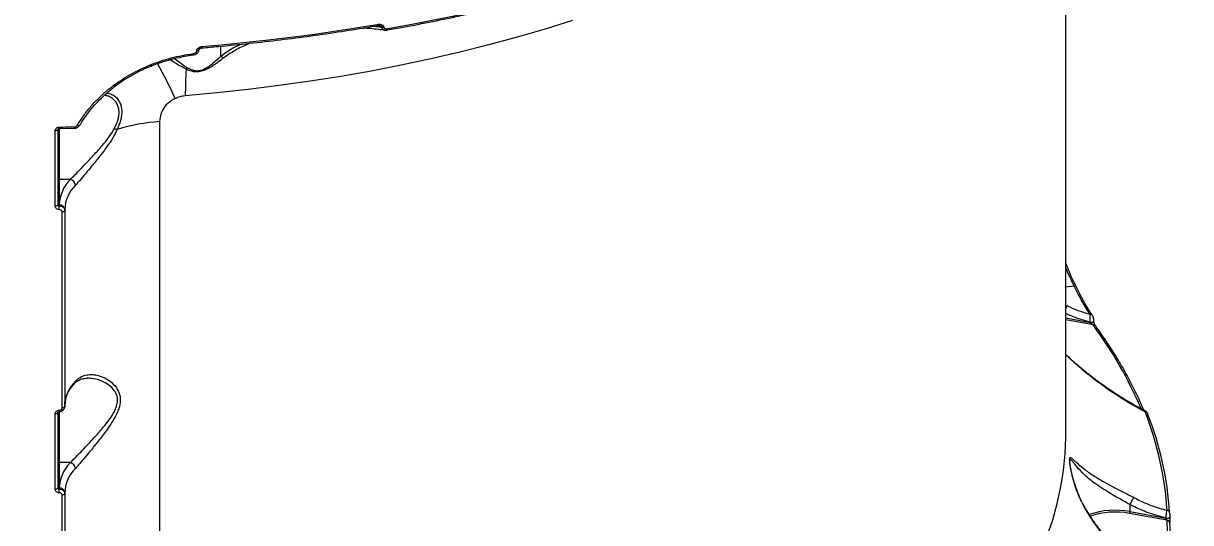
# Model space of a CAD drawing. Header units: millimetres. Extents: x -8092 to 6423, y -6886 to 5604.
# Drawn here: x -67 to 357.5, y -1834.5 to -1653.1 of the extents above; entities that cross this region are included whole.
import ezdxf

# ---------------------------------------------------------------- set-up
doc = ezdxf.new("R2010")
doc.units = ezdxf.units.MM
for name, color, linetype in [('DIKOM_ОБЪЕКТ', 7, 'Continuous'), ('DIKOM_РАЗМЕР_ЗОНА', 7, 'Continuous'), ('DIKOM_РАЗМЕР_ОБЪЕКТА', 7, 'Continuous')]:
    doc.layers.add(name, color=color, linetype=linetype)
doc.styles.add('style1', font='arial.ttf', dxfattribs={"width": 0.8})
doc.dimstyles.new('1-50', dxfattribs={"dimtxt": 300, "dimasz": 200, "dimexe": 100, "dimexo": 0, "dimgap": 100, "dimtad": 1, "dimtxsty": 'style1', "dimcen": 200, "dimclrd": 7, "dimclre": 7, "dimclrt": 7, "dimadec": 1, "dimazin": 2, "dimtfac": 1, "dimtmove": 0, "dimatfit": 2, "dimfxl": 0, "dimlwd": 25, "dimlwe": 18, "dimarcsym": 0})

# ---------------------------------------------------------------- blocks, each defined once
blk = doc.blocks.new('*D9')
at = {"layer": 'Defpoints', "color": 0, "transparency": 16777216}
for p in [(-8092.06, -86.27), (4664.84, -1471.84), (4664.84, -6785.92)]:
    blk.add_point(p, dxfattribs=at)
at = {"layer": 'DIKOM_РАЗМЕР_ЗОНА', "color": 7, "lineweight": 18, "transparency": 16777216}
for p, q in [((-8092.06, -86.27), (-8092.06, -6885.92)), ((4664.84, -1471.84), (4664.84, -6885.92))]:
    blk.add_line(p, q, dxfattribs=at)
at = {"layer": 'DIKOM_РАЗМЕР_ЗОНА', "color": 7, "lineweight": 25, "transparency": 16777216}
blk.add_line((-7892.06, -6785.92), (4464.84, -6785.92), dxfattribs=at)
at = {"layer": 'DIKOM_РАЗМЕР_ЗОНА', "color": 7, "transparency": 16777216}
for points in [[(-7892.06, -6752.58), (-7892.06, -6819.25), (-8092.06, -6785.92)], [(4464.84, -6752.58), (4464.84, -6819.25), (4664.84, -6785.92)]]:
    blk.add_solid(points, dxfattribs=at)
at = {"layer": 'DIKOM_РАЗМЕР_ЗОНА', "color": 7, "transparency": 16777216, "insert": (-2159.84, -6532.75), "char_height": 300, "attachment_point": 5, "style": 'style1'}
blk.add_mtext('12760', dxfattribs=at)
blk = doc.blocks.new('*D10')
at = {"layer": 'Defpoints', "color": 0, "transparency": 16777216}
for p in [(-65.22, 5603.5), (2870.75, -5504.88), (6323.39, -5504.88)]:
    blk.add_point(p, dxfattribs=at)
at = {"layer": 'DIKOM_РАЗМЕР_ЗОНА', "color": 7, "lineweight": 18, "transparency": 16777216}
for p, q in [((-65.22, 5603.5), (6423.39, 5603.5)), ((2870.75, -5504.88), (6423.39, -5504.88))]:
    blk.add_line(p, q, dxfattribs=at)
at = {"layer": 'DIKOM_РАЗМЕР_ЗОНА', "color": 7, "lineweight": 25, "transparency": 16777216}
blk.add_line((6323.39, 5403.5), (6323.39, -5304.88), dxfattribs=at)
at = {"layer": 'DIKOM_РАЗМЕР_ЗОНА', "color": 7, "transparency": 16777216}
for points in [[(6290.06, 5403.5), (6356.72, 5403.5), (6323.39, 5603.5)], [(6290.06, -5304.88), (6356.72, -5304.88), (6323.39, -5504.88)]]:
    blk.add_solid(points, dxfattribs=at)
at = {"layer": 'DIKOM_РАЗМЕР_ЗОНА', "color": 7, "transparency": 16777216, "insert": (6070.22, 308.83), "char_height": 300, "attachment_point": 5, "rotation": 90, "style": 'style1'}
blk.add_mtext('11100', dxfattribs=at)
blk = doc.blocks.new('*D11')
at = {"layer": 'Defpoints', "color": 0, "transparency": 16777216}
for p in [(-6092.06, -310.77), (2568.27, -2361.54), (2568.27, -4925.78)]:
    blk.add_point(p, dxfattribs=at)
at = {"layer": 'DIKOM_РАЗМЕР_ОБЪЕКТА', "color": 7, "lineweight": 18, "transparency": 16777216}
for p, q in [((-6092.06, -310.77), (-6092.06, -5025.78)), ((2568.27, -2361.54), (2568.27, -5025.78))]:
    blk.add_line(p, q, dxfattribs=at)
at = {"layer": 'DIKOM_РАЗМЕР_ОБЪЕКТА', "color": 7, "lineweight": 25, "transparency": 16777216}
blk.add_line((-5892.06, -4925.78), (2368.27, -4925.78), dxfattribs=at)
at = {"layer": 'DIKOM_РАЗМЕР_ОБЪЕКТА', "color": 7, "transparency": 16777216}
for points in [[(-5892.06, -4892.44), (-5892.06, -4959.11), (-6092.06, -4925.78)], [(2368.27, -4892.44), (2368.27, -4959.11), (2568.27, -4925.78)]]:
    blk.add_solid(points, dxfattribs=at)
at = {"layer": 'DIKOM_РАЗМЕР_ОБЪЕКТА', "color": 7, "transparency": 16777216, "insert": (-2605.9, -4672.61), "char_height": 300, "attachment_point": 5, "style": 'style1'}
blk.add_mtext('8660', dxfattribs=at)

msp = doc.modelspace()

# ---------------------------------------------------------------- linework, layer by layer
at = {"layer": 'DIKOM_ОБЪЕКТ', "color": 7, "linetype": 'Continuous', "lineweight": 15}
for p, q in [((312.064, -1802.559), (312.064, -1540.45)), ((60.303, -1654.201), (63.405, -1654.481)), ((63.405, -1654.377), (61.364, -1654.022)), ((63.405, -1654.481), (63.405, -1654.377)), ((64.044, -1654.377), (64.044, -1654.481)), ((-3.917, -1663.064), (-3.917, -1662.989)), ((-3.074, -1662.556), (-3.074, -1662.503)), ((4.875, -1664.994), (4.875, -1661.408)), ((-5.249, -1664.577), (-5.245, -1664.577)), ((-17.434, -1688.813), (-17.434, -1988.821)), ((-55.402, -1719.551), (-55.402, -1692.121)), ((-54.436, -1691.606), (-54.436, -1719.036)), ((-53.936, -1691.262), (-53.936, -1709.808)), ((-53.917, -1691.292), (-48.297, -1691.162)), ((-49.886, -1709.808), (-53.936, -1709.808)), ((-53.936, -1709.808), (-53.936, -1719.076)), ((-53.936, -1719.076), (-53.936, -1719.436)), ((-52.896, -1792.79), (-52.896, -1721.645)), ((-51.936, -1720.791), (-51.936, -1721.13)), ((-51.936, -1721.13), (-51.936, -1792.275)), ((312.948, -1742.336), (312.064, -1740.2)), ((315.149, -1748.572), (312.064, -1748.944)), ((315.835, -1748.755), (315.841, -1748.767)), ((312.064, -1755.493), (312.634, -1755.755)), ((312.064, -1760.156), (320.976, -1761.764)), ((322.005, -1762.651), (312.064, -1760.857)), ((321.657, -1759.072), (321.67, -1759.092)), ((322.307, -1761.278), (322.307, -1761.198)), ((320.976, -1761.764), (320.976, -1761.684)), ((-55.402, -1822.411), (-55.402, -1794.981)), ((-54.436, -1794.467), (-54.436, -1821.896)), ((-53.936, -1794.122), (-53.936, -1812.668)), ((-49.886, -1812.668), (-53.936, -1812.668)), ((-53.936, -1812.668), (-53.936, -1821.936)), ((-53.936, -1821.936), (-53.936, -1822.296)), ((-52.896, -1895.65), (-52.896, -1824.505)), ((-51.936, -1823.651), (-51.936, -1823.99)), ((-51.936, -1823.99), (-51.936, -1895.135)), ((335.416, -1827.945), (335.417, -1827.939)), ((335.416, -1827.945), (335.416, -1830.478)), ((348.938, -1833.656), (335.251, -1831.15)), ((335.416, -1830.478), (348.56, -1832.885)), ((348.56, -1832.885), (348.56, -1832.857)), ((349.895, -1832.371), (349.895, -1832.357)), ((349.895, -1832.4), (349.895, -1832.371)), ((349.895, -1832.4), (349.895, -1832.385))]:
    msp.add_line(p, q, dxfattribs=at)
at = {"layer": 'DIKOM_ОБЪЕКТ', "color": 7, "linetype": 'Continuous', "lineweight": 15, "flags": 128}
for points in [[(65.518, -1655.028), (73.651, -1653.553), (81.723, -1651.992), (89.731, -1650.346), (97.672, -1648.616), (105.543, -1646.802), (113.339, -1644.905), (121.058, -1642.926), (128.697, -1640.866)], [(132.703, -1652.102), (122.733, -1655.207), (112.584, -1658.155), (102.264, -1660.941), (91.785, -1663.564), (81.155, -1666.022), (70.385, -1668.311), (59.483, -1670.43), (48.462, -1672.377), (37.331, -1674.149), (26.099, -1675.746), (14.778, -1677.166), (3.379, -1678.408), (-8.089, -1679.47)], [(-1.961, -1661.541), (6.116, -1660.817), (14.165, -1660.012), (22.182, -1659.126), (30.163, -1658.159), (38.107, -1657.113), (46.009, -1655.987), (53.867, -1654.782), (61.678, -1653.498)], [(61.532, -1653.994), (61.538, -1653.993), (61.586, -1653.96), (61.625, -1653.891), (61.654, -1653.788), (61.672, -1653.655), (61.678, -1653.498)], [(65.368, -1655.526), (65.387, -1655.52), (65.432, -1655.482), (65.469, -1655.41), (65.496, -1655.308), (65.512, -1655.179), (65.518, -1655.028)], [(-3.074, -1662.481), (-3.111, -1662.619), (-3.225, -1662.753), (-3.409, -1662.865), (-3.645, -1662.946), (-3.917, -1662.989)], [(-3.074, -1662.555), (-3.111, -1662.694), (-3.225, -1662.828), (-3.409, -1662.94), (-3.645, -1663.021), (-3.917, -1663.064)], [(-33.523, -1675.837), (-33.565, -1675.856), (-33.631, -1675.849), (-33.715, -1675.814), (-33.813, -1675.751), (-33.922, -1675.662), (-34.039, -1675.551)], [(-54.436, -1691.606), (-54.455, -1691.705), (-54.509, -1691.799), (-54.598, -1691.887), (-54.717, -1691.964), (-54.863, -1692.028), (-55.03, -1692.077), (-55.212, -1692.108), (-55.402, -1692.121)], [(-53.898, -1690.807), (-53.195, -1690.793), (-52.491, -1690.778), (-51.788, -1690.763), (-51.085, -1690.747), (-50.381, -1690.73), (-49.678, -1690.713), (-48.975, -1690.695), (-48.272, -1690.677)], [(-46.563, -1690.164), (-46.599, -1690.213), (-46.675, -1690.263), (-46.778, -1690.292), (-46.905, -1690.298), (-47.051, -1690.281), (-47.21, -1690.242), (-47.378, -1690.183)], [(-54.436, -1719.036), (-54.455, -1719.134), (-54.509, -1719.229), (-54.598, -1719.316), (-54.717, -1719.394), (-54.863, -1719.458), (-55.03, -1719.506), (-55.212, -1719.538), (-55.402, -1719.551)], [(-51.936, -1721.13), (-51.955, -1721.228), (-52.009, -1721.323), (-52.097, -1721.41), (-52.215, -1721.487), (-52.36, -1721.551), (-52.526, -1721.6), (-52.707, -1721.632), (-52.896, -1721.645)], [(320.976, -1761.684), (321.254, -1761.712), (321.536, -1761.699), (321.8, -1761.646), (322.024, -1761.556), (322.19, -1761.438), (322.286, -1761.301), (322.306, -1761.191)], [(320.976, -1761.764), (321.254, -1761.793), (321.536, -1761.78), (321.8, -1761.726), (322.024, -1761.637), (322.19, -1761.519), (322.286, -1761.382), (322.307, -1761.279)], [(-54.436, -1794.467), (-54.455, -1794.565), (-54.509, -1794.66), (-54.598, -1794.747), (-54.717, -1794.824), (-54.863, -1794.889), (-55.03, -1794.937), (-55.212, -1794.968), (-55.402, -1794.981)], [(-51.936, -1792.275), (-51.955, -1792.373), (-52.009, -1792.467), (-52.097, -1792.555), (-52.215, -1792.632), (-52.36, -1792.696), (-52.526, -1792.745), (-52.707, -1792.777), (-52.896, -1792.79)], [(341.805, -1794.784), (341.833, -1794.88), (341.85, -1795.037)], [(305.328, -1839.342), (307.331, -1833.431), (308.984, -1827.49), (310.284, -1821.527), (311.23, -1815.546), (311.822, -1809.553), (312.059, -1803.553), (312.064, -1802.559)], [(-54.436, -1821.896), (-54.455, -1821.994), (-54.509, -1822.089), (-54.598, -1822.177), (-54.717, -1822.254), (-54.863, -1822.318), (-55.03, -1822.367), (-55.212, -1822.398), (-55.402, -1822.411)], [(-51.936, -1823.99), (-51.955, -1824.088), (-52.009, -1824.183), (-52.097, -1824.27), (-52.215, -1824.347), (-52.36, -1824.411), (-52.526, -1824.46), (-52.707, -1824.492), (-52.896, -1824.505)], [(348.56, -1832.857), (348.796, -1832.884), (349.038, -1832.881), (349.272, -1832.849), (349.483, -1832.788), (349.66, -1832.703), (349.793, -1832.599), (349.872, -1832.481), (349.895, -1832.371)], [(348.56, -1832.885), (348.796, -1832.912), (349.038, -1832.909), (349.272, -1832.877), (349.483, -1832.816), (349.66, -1832.731), (349.793, -1832.627), (349.872, -1832.509), (349.895, -1832.4)]]:
    msp.add_lwpolyline(points, dxfattribs=at)
at = {"layer": 'DIKOM_ОБЪЕКТ', "color": 7, "linetype": 'Continuous', "lineweight": 15}
for centre, radius, start, end in [((63.725, -1652.509), 1.895, 260.29014, 279.68846), ((63.725, -1652.613), 1.895, 260.29014, 279.68846), ((-2.619, -1661.687), 0.674, 329.43996, 12.47115), ((-19.962, -1667.965), 0.88, 195.79762, 228.07545), ((-172.236, -1753.968), 176.554, 24.61887, 29.26007), ((-6.11, -1664.302), 0.908, 342.36311, 13.1521), ((120.372, -1678.912), 128.462, 175.92752, 180.2488), ((-9.533, -1667.656), 2.77, 309.65175, 325.44055), ((-12.973, -1756.187), 67.522, 93.78847, 107.11417), ((-56.344, -1690.957), 2.45, 352.12773, 3.50022), ((-50.094, -1690.827), 1.828, 349.41306, 4.68762), ((-31.382, -1685.551), 6.277, 246.46238, 256.53754), ((-53.97, -1709.341), 0.468, 184.72731, 274.07186), ((-40.167, -1719.574), 13.778, 134.85956, 177.92812), ((-50.449, -1712.115), 2.375, 3.66275, 76.28447), ((-38.823, -1721.265), 13.122, 134.85989, 177.92796), ((-53.804, -1720.945), 1.874, 4.73269, 94.06265), ((-76.808, -1720.759), 22.909, 359.8783, 3.31084), ((315.358, -1749.166), 0.629, 40.74842, 109.38379), ((320.293, -1760.768), 9.154, 146.79325, 154.03288), ((321.078, -1759.534), 0.74, 38.53639, 101.67054), ((322.202, -1763.409), 0.783, 38.94379, 104.57936), ((201.289, -1852.261), 150.34, 23.17699, 36.5871), ((-38.823, -1792.41), 13.122, 134.85888, 177.92841), ((-49.392, -1783.144), 1.313, 318.2737, 1.56106), ((-56.374, -1793.817), 2.48, 352.21888, 3.45062), ((341.033, -1795.109), 0.838, 22.84319, 96.25581), ((231.338, -1837.546), 117.835, 3.63855, 21.54323), ((232.005, -1838.403), 118.096, 3.6386, 21.54325), ((-53.97, -1812.201), 0.468, 184.74291, 274.05626), ((-40.167, -1822.434), 13.778, 134.85956, 177.92812), ((-38.823, -1824.125), 13.122, 134.85992, 177.92737), ((-50.449, -1814.975), 2.375, 3.66275, 76.28447), ((-53.804, -1823.805), 1.874, 4.73685, 94.06242), ((-76.818, -1823.62), 22.92, 359.8788, 3.31007), ((330.1, -1859.783), 29.783, 79.71764, 108.62442), ((330.058, -1859.057), 28.387, 79.45881, 108.67534), ((237.242, -1838.94), 111.821, 350.80381, 2.70834), ((348.957, -1830.975), 0.907, 4.21723, 91.37904), ((349.017, -1834.576), 0.923, 4.6683, 94.9471), ((237.919, -1839.796), 112.144, 350.32396, 2.70665)]:
    msp.add_arc(centre, radius, start, end, dxfattribs=at)
for points, knots in [([(65.368, -1655.526), (67.279, -1655.186), (72.818, -1654.2), (81.906, -1652.451), (92.589, -1650.229), (103.149, -1647.856), (113.577, -1645.333), (122.007, -1643.152), (126.944, -1641.8), (128.49, -1641.376)], [0, 0, 0, 0, 0.0879775, 0.2551301, 0.4222889, 0.5894508, 0.7566156, 0.9237842, 1, 1, 1, 1]), ([(-2.039, -1662.029), (-0.046, -1661.856), (5.732, -1661.355), (15.254, -1660.402), (26.501, -1659.12), (37.674, -1657.677), (48.572, -1656.104), (56.506, -1654.843), (60.747, -1654.127), (61.532, -1653.994)], [0, 0, 0, 0, 0.092521, 0.2683003, 0.444085, 0.6198713, 0.7956595, 0.9622011, 1, 1, 1, 1]), ([(56.705, -1654.784), (56.823, -1654.789), (58.835, -1654.864), (61.384, -1655.096), (63.817, -1655.438), (64.335, -1655.511)], [0, 0, 0, 0, 0.0470071, 0.7968923, 1, 1, 1, 1]), ([(61.533, -1654.013), (61.602, -1653.996), (61.904, -1653.919), (62.251, -1653.93), (62.455, -1653.98), (62.481, -1653.986)], [0, 0, 0, 0, 0.2069559, 0.9008025, 1, 1, 1, 1]), ([(61.678, -1653.498), (61.988, -1653.463), (62.585, -1653.397), (63.319, -1653.536), (63.77, -1653.792), (64.001, -1654.069), (64.03, -1654.274), (64.044, -1654.377)], [0, 0, 0, 0, 0.3089045, 0.5923488, 0.7697456, 0.8844918, 1, 1, 1, 1]), ([(63.405, -1654.377), (63.403, -1654.362), (63.398, -1654.329), (63.353, -1654.273), (63.209, -1654.171), (62.878, -1654.049), (62.569, -1654.023), (62.384, -1654.007)], [0, 0, 0, 0, 0.0440769, 0.0983307, 0.19716, 0.5171084, 1, 1, 1, 1]), ([(64.333, -1655.524), (64.193, -1655.505), (63.909, -1655.466), (63.628, -1655.199), (63.447, -1654.869), (63.42, -1654.613), (63.405, -1654.481)], [0, 0, 0, 0, 0.2780737, 0.5644036, 0.7761944, 1, 1, 1, 1]), ([(64.044, -1654.481), (64.053, -1654.548), (64.071, -1654.68), (64.217, -1654.856), (64.499, -1655.013), (64.955, -1655.095), (65.324, -1655.051), (65.518, -1655.028)], [0, 0, 0, 0, 0.119013, 0.2374313, 0.4123349, 0.6910427, 1, 1, 1, 1]), ([(64.359, -1655.55), (64.396, -1655.558), (64.684, -1655.619), (65.034, -1655.608), (65.329, -1655.524), (65.368, -1655.513)], [0, 0, 0, 0, 0.1111641, 0.8823773, 1, 1, 1, 1]), ([(-5.246, -1664.564), (-5.158, -1664.555), (-4.753, -1664.511), (-4.128, -1664.241), (-3.504, -1663.744), (-3.174, -1663.174), (-3.039, -1662.754), (-3.076, -1662.557), (-3.076, -1662.554)], [0, 0, 0, 0, 0.0821669, 0.3768498, 0.6102171, 0.8112758, 0.9964535, 1, 1, 1, 1]), ([(-5.226, -1664.095), (-5.06, -1664.061), (-4.731, -1663.993), (-4.325, -1663.765), (-4.059, -1663.499), (-3.934, -1663.261), (-3.922, -1663.12), (-3.917, -1663.064)], [0, 0, 0, 0, 0.2717983, 0.5388353, 0.7375766, 0.8966164, 1, 1, 1, 1]), ([(-3.917, -1662.989), (-3.902, -1662.869), (-3.872, -1662.627), (-3.627, -1662.259), (-3.201, -1661.902), (-2.609, -1661.634), (-2.166, -1661.57), (-1.961, -1661.541)], [0, 0, 0, 0, 0.15228003, 0.30405143, 0.50801183, 0.7732256, 1, 1, 1, 1]), ([(-3.077, -1662.508), (-3.076, -1662.507), (-3.075, -1662.503), (-3.044, -1662.452), (-2.979, -1662.384), (-2.855, -1662.286), (-2.635, -1662.167), (-2.346, -1662.061), (-2.133, -1662.052), (-2.04, -1662.048)], [0, 0, 0, 0, 0.0682094, 0.1407039, 0.2263425, 0.3361742, 0.5174291, 0.7881423, 1, 1, 1, 1]), ([(4.878, -1665.001), (6.119, -1664.083), (8.304, -1662.465), (10.809, -1661.24), (11.892, -1660.71)], [0, 0, 0, 0, 0.5676989, 1, 1, 1, 1]), ([(15.687, -1660.327), (15.097, -1660.551), (12.932, -1661.374), (9.578, -1663.082), (7.062, -1664.835), (5.876, -1665.662)], [0, 0, 0, 0, 0.16525727, 0.60643078, 1, 1, 1, 1]), ([(-34.039, -1675.551), (-32.003, -1674.147), (-27.882, -1671.306), (-23.185, -1669.246), (-20.808, -1668.204)], [0, 0, 0, 0, 0.49417744, 1, 1, 1, 1]), ([(-20.808, -1668.204), (-18.307, -1667.289), (-13.24, -1665.437), (-7.919, -1664.546), (-5.226, -1664.095)], [0, 0, 0, 0, 0.4937609, 1, 1, 1, 1]), ([(-20.541, -1668.639), (-20.282, -1668.528), (-18.825, -1667.903), (-16.058, -1666.978), (-12.256, -1665.891), (-8.638, -1665.086), (-6.288, -1664.75), (-5.245, -1664.602)], [0, 0, 0, 0, 0.0536684, 0.3010988, 0.55002, 0.8003409, 1, 1, 1, 1]), ([(-7.766, -1669.789), (-8.788, -1669.237), (-10.858, -1668.119), (-12.754, -1666.911), (-13.553, -1666.398), (-13.661, -1666.329)], [0, 0, 0, 0, 0.4577125, 0.9268079, 1, 1, 1, 1]), ([(-11.972, -1665.869), (-11.363, -1666.35), (-10.004, -1667.421), (-8.23, -1668.585), (-7.252, -1669.227)], [0, 0, 0, 0, 0.4484677, 1, 1, 1, 1]), ([(5.876, -1665.662), (5.193, -1666.186), (3.939, -1667.151), (1.924, -1668.576), (-0.045, -1669.759), (-2.097, -1670.583), (-4.068, -1670.83), (-6.015, -1670.541), (-7.127, -1670.063), (-7.766, -1669.789)], [0, 0, 0, 0, 0.1839957, 0.338411, 0.4956203, 0.6241652, 0.7374538, 0.8492081, 1, 1, 1, 1]), ([(-7.252, -1669.227), (-6.693, -1669.532), (-5.735, -1670.055), (-4.1, -1670.386), (-2.979, -1670.279), (-1.811, -1669.982), (-0.37, -1669.307), (1.376, -1668.083), (3.151, -1666.572), (4.266, -1665.552), (4.875, -1664.994)], [0, 0, 0, 0, 0.1504036, 0.2579116, 0.3420734, 0.3655552, 0.4905038, 0.6488106, 0.8079278, 1, 1, 1, 1]), ([(4.875, -1664.994), (4.875, -1664.995), (4.876, -1664.997), (4.876, -1665), (4.878, -1665.001), (4.878, -1665.001)], [0, 0, 0, 0, 0.4228662, 0.769825, 1, 1, 1, 1]), ([(5.876, -1665.662), (5.845, -1665.651), (5.68, -1665.592), (5.333, -1665.413), (5.04, -1665.148), (4.878, -1665.001)], [0, 0, 0, 0, 0.0927083, 0.4978093, 1, 1, 1, 1]), ([(-33.499, -1675.869), (-33.046, -1675.523), (-31.581, -1674.408), (-28.902, -1672.721), (-25.489, -1670.832), (-22.686, -1669.477), (-20.998, -1668.823), (-20.539, -1668.645)], [0, 0, 0, 0, 0.1172737, 0.379067, 0.6408574, 0.902383, 1, 1, 1, 1]), ([(-47.378, -1690.183), (-46.709, -1689.1), (-45.372, -1686.933), (-42.984, -1683.859), (-40.309, -1680.913), (-37.346, -1678.112), (-35.141, -1676.405), (-34.039, -1675.551)], [0, 0, 0, 0, 0.1976801, 0.3953878, 0.5930916, 0.7965464, 1, 1, 1, 1]), ([(-44.228, -1686.782), (-44.188, -1686.722), (-43.475, -1685.655), (-41.841, -1683.693), (-39.326, -1680.92), (-36.52, -1678.34), (-34.555, -1676.665), (-33.478, -1675.911), (-33.465, -1675.902)], [0, 0, 0, 0, 0.0146841, 0.2594939, 0.5052821, 0.7513889, 0.9969872, 1, 1, 1, 1]), ([(-33.888, -1691.305), (-33.79, -1691.11), (-33.162, -1689.861), (-32.462, -1688.021), (-32.145, -1685.914), (-32.195, -1684.814), (-32.374, -1683.753), (-32.695, -1682.741), (-33.458, -1681.443), (-34.562, -1680.347), (-35.949, -1679.517), (-36.968, -1679.35), (-37.475, -1679.266)], [0, 0, 0, 0, 0.0313172, 0.2005534, 0.2886449, 0.3801541, 0.3970714, 0.4935549, 0.5929497, 0.7266684, 0.864101, 1, 1, 1, 1]), ([(-36.636, -1678.481), (-36.622, -1678.48), (-35.97, -1678.41), (-34.874, -1678.835), (-33.424, -1679.724), (-32.388, -1680.923), (-31.667, -1682.337), (-31.258, -1683.845), (-31.15, -1685.605), (-31.45, -1687.991), (-32.145, -1690.073), (-32.749, -1691.443), (-32.843, -1691.655)], [0, 0, 0, 0, 0.0035363, 0.1675426, 0.2942481, 0.4242308, 0.5176124, 0.6133104, 0.7077005, 0.8056961, 0.9699635, 1, 1, 1, 1]), ([(-11.731, -1680.419), (-12.25, -1680.689), (-13.704, -1681.445), (-15.629, -1683.309), (-17.145, -1685.947), (-17.337, -1687.852), (-17.434, -1688.813)], [0, 0, 0, 0, 0.1529612, 0.4283738, 0.7114318, 1, 1, 1, 1]), ([(-8.089, -1679.47), (-8.147, -1679.475), (-8.787, -1679.533), (-10.041, -1679.746), (-11.16, -1680.192), (-11.731, -1680.419)], [0, 0, 0, 0, 0.0468138, 0.514282, 1, 1, 1, 1]), ([(-46.461, -1690.218), (-46.348, -1690.011), (-45.698, -1688.828), (-44.893, -1687.707), (-44.228, -1686.782)], [0, 0, 0, 0, 0.1745313, 1, 1, 1, 1]), ([(-55.402, -1692.121), (-55.395, -1692.027), (-55.376, -1691.788), (-55.196, -1691.423), (-54.856, -1691.09), (-54.406, -1690.86), (-54.067, -1690.825), (-53.898, -1690.807)], [0, 0, 0, 0, 0.1405938, 0.3550856, 0.5698471, 0.7848853, 1, 1, 1, 1]), ([(-54.423, -1691.58), (-54.424, -1691.563), (-54.425, -1691.535), (-54.338, -1691.433), (-54.216, -1691.356), (-54.062, -1691.303), (-53.913, -1691.287), (-53.827, -1691.297), (-53.796, -1691.3)], [0, 0, 0, 0, 0.2755296, 0.4589696, 0.6094386, 0.7622015, 0.9132871, 1, 1, 1, 1]), ([(-49.886, -1709.808), (-49.346, -1709.274), (-48.183, -1708.125), (-46.067, -1705.943), (-43.536, -1703.285), (-40.685, -1700.251), (-37.953, -1697.124), (-35.561, -1694.172), (-34.445, -1692.26), (-33.888, -1691.305)], [0, 0, 0, 0, 0.1227013, 0.2642643, 0.4059916, 0.5771195, 0.748236, 0.8743855, 1, 1, 1, 1]), ([(-48.297, -1691.146), (-48.21, -1691.147), (-47.866, -1691.149), (-47.309, -1690.93), (-46.783, -1690.544), (-46.613, -1690.206), (-46.549, -1690.078)], [0, 0, 0, 0, 0.1191502, 0.4714961, 0.7998137, 1, 1, 1, 1]), ([(-48.272, -1690.677), (-48.159, -1690.665), (-47.933, -1690.64), (-47.634, -1690.483), (-47.459, -1690.314), (-47.392, -1690.206), (-47.378, -1690.183)], [0, 0, 0, 0, 0.3067266, 0.6133346, 0.9195183, 1, 1, 1, 1]), ([(-32.843, -1691.655), (-33.365, -1692.701), (-34.412, -1694.798), (-36.688, -1698.08), (-39.303, -1701.542), (-42.028, -1704.887), (-44.445, -1707.795), (-46.463, -1710.167), (-47.565, -1711.392), (-48.079, -1711.964)], [0, 0, 0, 0, 0.128151, 0.2567399, 0.4268164, 0.5968785, 0.7373108, 0.8775737, 1, 1, 1, 1]), ([(-54.436, -1719.036), (-54.431, -1719.084), (-54.42, -1719.18), (-54.334, -1719.303), (-54.207, -1719.393), (-54.066, -1719.437), (-53.973, -1719.436), (-53.936, -1719.436)], [0, 0, 0, 0, 0.2139683, 0.4282447, 0.6428077, 0.8578993, 1, 1, 1, 1]), ([(-53.898, -1720.808), (-54.009, -1720.804), (-54.289, -1720.794), (-54.712, -1720.648), (-55.093, -1720.364), (-55.352, -1719.983), (-55.385, -1719.695), (-55.402, -1719.551)], [0, 0, 0, 0, 0.1418426, 0.3567147, 0.5713309, 0.7857071, 1, 1, 1, 1]), ([(-53.936, -1719.436), (-53.788, -1719.443), (-53.416, -1719.461), (-52.854, -1719.661), (-52.347, -1720.043), (-52.003, -1720.553), (-51.959, -1720.938), (-51.936, -1721.13)], [0, 0, 0, 0, 0.1417159, 0.3564063, 0.5709499, 0.7854685, 1, 1, 1, 1]), ([(-52.896, -1721.645), (-52.907, -1721.549), (-52.929, -1721.357), (-53.102, -1721.103), (-53.356, -1720.915), (-53.638, -1720.818), (-53.824, -1720.811), (-53.898, -1720.808)], [0, 0, 0, 0, 0.2142484, 0.4285924, 0.6431771, 0.8580795, 1, 1, 1, 1]), ([(315.149, -1748.572), (314.227, -1746.663), (313.168, -1744.47), (312.19, -1741.962), (312.064, -1741.636)], [0, 0, 0, 0, 0.870427, 1, 1, 1, 1]), ([(315.843, -1748.75), (315.498, -1748.037), (314.672, -1746.328), (313.702, -1744.169), (313.095, -1742.693), (312.948, -1742.336)], [0, 0, 0, 0, 0.3520206, 0.8431387, 1, 1, 1, 1]), ([(320.928, -1758.809), (319.984, -1757.339), (318.073, -1754.362), (316.132, -1750.518), (315.149, -1748.572)], [0, 0, 0, 0, 0.4938443, 1, 1, 1, 1]), ([(318.48, -1753.846), (318.079, -1753.119), (317.198, -1751.523), (316.319, -1749.739), (315.839, -1748.767)], [0, 0, 0, 0, 0.45496199, 1, 1, 1, 1]), ([(312.634, -1755.755), (313.844, -1756.293), (316.563, -1757.501), (319.37, -1758.342), (320.928, -1758.809)], [0, 0, 0, 0, 0.4451146, 1, 1, 1, 1]), ([(321.651, -1759.076), (321.649, -1759.074), (321.174, -1758.395), (320.209, -1756.836), (319.148, -1755.086), (318.569, -1754.011), (318.48, -1753.846)], [0, 0, 0, 0, 0.0016385, 0.4587096, 0.9166208, 1, 1, 1, 1]), ([(320.976, -1761.684), (319.363, -1761.24), (316.346, -1760.41), (313.424, -1759.144), (312.064, -1758.555)], [0, 0, 0, 0, 0.5343938, 1, 1, 1, 1]), ([(320.976, -1761.684), (320.982, -1761.489), (320.995, -1761.101), (320.997, -1760.432), (320.986, -1759.773), (320.963, -1759.2), (320.939, -1758.931), (320.928, -1758.809)], [0, 0, 0, 0, 0.19604575, 0.39177128, 0.59611249, 0.81706729, 1, 1, 1, 1]), ([(322.221, -1760.496), (322.187, -1760.346), (322.105, -1759.984), (321.919, -1759.498), (321.738, -1759.227), (321.655, -1759.103)], [0, 0, 0, 0, 0.27782748, 0.66764904, 1, 1, 1, 1]), ([(322.298, -1761.19), (322.295, -1761.002), (322.292, -1760.77), (322.232, -1760.54), (322.221, -1760.496)], [0, 0, 0, 0, 0.8120405, 1, 1, 1, 1]), ([(322.804, -1762.905), (322.797, -1762.895), (322.768, -1762.859), (322.652, -1762.656), (322.514, -1762.33), (322.399, -1761.946), (322.336, -1761.637), (322.309, -1761.414), (322.308, -1761.319), (322.307, -1761.28)], [0, 0, 0, 0, 0.0705096, 0.259312, 0.5057412, 0.6926333, 0.8267568, 0.9291313, 1, 1, 1, 1]), ([(322.005, -1762.651), (321.873, -1762.587), (321.633, -1762.469), (321.327, -1762.252), (321.134, -1762.071), (321.04, -1761.946), (320.999, -1761.871), (320.979, -1761.811), (320.977, -1761.777), (320.976, -1761.764)], [0, 0, 0, 0, 0.3385985, 0.6208672, 0.8057841, 0.8759387, 0.9257376, 0.9717139, 1, 1, 1, 1]), ([(340.424, -1793.602), (340.181, -1793.025), (339.125, -1790.507), (337.036, -1786.076), (334.037, -1780.328), (330.724, -1774.626), (327.175, -1769.071), (324.466, -1765.181), (322.995, -1763.169), (322.811, -1762.917)], [0, 0, 0, 0, 0.0553276, 0.2410583, 0.4268297, 0.6126538, 0.7985291, 0.9747143, 1, 1, 1, 1]), ([(341.134, -1793.952), (340.639, -1793.712), (338.702, -1792.772), (335.31, -1790.858), (330.955, -1788.206), (326.577, -1785.257), (322.184, -1782.042), (317.877, -1778.599), (314.489, -1775.704), (312.606, -1773.898), (312.064, -1773.378)], [0, 0, 0, 0, 0.0496352, 0.1942676, 0.3409758, 0.4897718, 0.6405909, 0.7935023, 0.9405741, 1, 1, 1, 1]), ([(340.941, -1794.277), (337.869, -1792.584), (332.774, -1789.778), (325.759, -1784.972), (319.837, -1780.411), (315.247, -1776.573), (312.71, -1774.072), (312.064, -1773.435)], [0, 0, 0, 0, 0.3104576, 0.5148969, 0.7193254, 0.9284717, 1, 1, 1, 1]), ([(-49.886, -1812.668), (-49.362, -1812.151), (-48.225, -1811.029), (-46.145, -1808.881), (-43.632, -1806.251), (-40.786, -1803.205), (-38.113, -1800.193), (-35.898, -1797.409), (-34.446, -1795.265), (-33.462, -1793.355), (-32.808, -1791.524), (-32.664, -1790.003), (-32.855, -1788.663), (-33.181, -1787.647), (-34.127, -1786.028), (-35.963, -1784.339), (-38.642, -1782.936), (-41.268, -1782.152), (-42.908, -1782.075), (-43.605, -1782.042)], [0, 0, 0, 0, 0.0614315, 0.1331426, 0.2068028, 0.2939305, 0.3833523, 0.4406193, 0.4990523, 0.5330396, 0.567942, 0.6178983, 0.6312072, 0.6623768, 0.6945849, 0.7715361, 0.8535161, 0.9377487, 1, 1, 1, 1]), ([(-48.406, -1784.05), (-48.308, -1783.934), (-47.932, -1783.488), (-47.161, -1782.937), (-46.054, -1782.379), (-44.867, -1782.062), (-43.992, -1782.055), (-43.609, -1782.051)], [0, 0, 0, 0, 0.0752447, 0.2906312, 0.5342496, 0.7957342, 1, 1, 1, 1]), ([(-48.079, -1783.109), (-47.523, -1782.601), (-46.412, -1781.586), (-44.435, -1780.841), (-42.313, -1780.611), (-39.937, -1780.917), (-37.357, -1781.831), (-34.798, -1783.486), (-32.763, -1785.73), (-31.811, -1788.125), (-31.693, -1790.186), (-31.905, -1791.857), (-32.428, -1793.586), (-33.349, -1795.688), (-34.728, -1798.084), (-36.829, -1801.144), (-39.382, -1804.497), (-42.1, -1807.835), (-44.508, -1810.73), (-46.497, -1813.065), (-47.58, -1814.27), (-48.079, -1814.824)], [0, 0, 0, 0, 0.0554767, 0.111025, 0.166498, 0.2220064, 0.2900242, 0.3579637, 0.4226772, 0.4774075, 0.5052468, 0.5330945, 0.5627111, 0.5923744, 0.6404299, 0.6885813, 0.7603269, 0.8320627, 0.8910008, 0.9498675, 1, 1, 1, 1]), ([(-51.936, -1791.935), (-51.929, -1791.666), (-51.907, -1790.83), (-51.643, -1789.432), (-51.025, -1787.747), (-50.095, -1786.091), (-49.164, -1784.853), (-48.552, -1784.174), (-48.415, -1784.022)], [0, 0, 0, 0, 0.1027343, 0.3181908, 0.5309266, 0.7384694, 0.9415054, 1, 1, 1, 1]), ([(-55.402, -1794.981), (-55.395, -1794.887), (-55.376, -1794.648), (-55.196, -1794.283), (-54.856, -1793.95), (-54.405, -1793.72), (-54.067, -1793.685), (-53.898, -1793.667)], [0, 0, 0, 0, 0.1406343, 0.355093, 0.5698833, 0.7848896, 1, 1, 1, 1]), ([(-54.423, -1794.44), (-54.424, -1794.423), (-54.425, -1794.395), (-54.338, -1794.294), (-54.216, -1794.216), (-54.062, -1794.163), (-53.913, -1794.147), (-53.827, -1794.157), (-53.796, -1794.16)], [0, 0, 0, 0, 0.27553825, 0.45898392, 0.60942466, 0.76219233, 0.91328436, 1, 1, 1, 1]), ([(-53.917, -1794.138), (-53.859, -1794.141), (-53.545, -1794.155), (-52.976, -1793.961), (-52.366, -1793.51), (-52.019, -1792.896), (-51.893, -1792.404), (-51.954, -1792.151), (-51.964, -1792.108)], [0, 0, 0, 0, 0.0539315, 0.2916977, 0.5387702, 0.7514573, 0.957291, 1, 1, 1, 1]), ([(-53.898, -1793.667), (-53.785, -1793.656), (-53.56, -1793.632), (-53.26, -1793.478), (-53.033, -1793.256), (-52.913, -1793.012), (-52.901, -1792.853), (-52.896, -1792.79)], [0, 0, 0, 0, 0.21513572, 0.43017655, 0.64502366, 0.85948293, 1, 1, 1, 1]), ([(340.941, -1794.277), (340.984, -1794.145), (341.055, -1793.927), (341.106, -1793.956), (341.127, -1793.967)], [0, 0, 0, 0, 0.6014487, 1, 1, 1, 1]), ([(341.789, -1794.793), (341.752, -1794.684), (341.685, -1794.485), (341.512, -1794.235), (341.324, -1794.028), (341.173, -1793.965), (341.133, -1793.949)], [0, 0, 0, 0, 0.3525973, 0.6427967, 0.904966, 1, 1, 1, 1]), ([(319.521, -1830.006), (318.588, -1828.272), (316.698, -1824.76), (315.052, -1819.9), (314.164, -1816.344), (313.757, -1814.2), (313.545, -1812.715), (313.466, -1811.55), (313.554, -1810.856), (313.827, -1810.752), (314.263, -1811.035), (315.009, -1811.73), (316.397, -1813.077), (318.424, -1814.794), (320.698, -1816.441), (322.815, -1817.839), (325.413, -1819.397), (328.352, -1821.008), (331.37, -1822.575), (334.161, -1823.985), (335.988, -1824.931), (336.819, -1825.361)], [0, 0, 0, 0, 0.0913254, 0.1848734, 0.2390169, 0.2664375, 0.2946544, 0.3210555, 0.3475165, 0.3830353, 0.4182931, 0.453631, 0.5268352, 0.6259298, 0.6770934, 0.7282387, 0.790388, 0.8540608, 0.9046388, 0.9566781, 1, 1, 1, 1]), ([(335.417, -1827.939), (335.417, -1827.939), (334.646, -1827.508), (332.926, -1826.565), (330.325, -1825.109), (327.506, -1823.461), (324.75, -1821.704), (321.633, -1819.495), (318.644, -1816.952), (316.525, -1814.748), (315.228, -1813.114), (314.456, -1812.1), (313.915, -1811.48), (313.637, -1811.468), (313.541, -1811.767), (313.566, -1812.13), (313.567, -1812.15)], [0, 0, 0, 0, 0.00003446, 0.06220841, 0.13732468, 0.21252461, 0.30609946, 0.399797, 0.55032437, 0.7010666, 0.77171833, 0.84241103, 0.91249653, 0.9621457, 0.99793476, 1, 1, 1, 1]), ([(313.948, -1815.006), (313.942, -1814.975), (313.845, -1814.514), (313.728, -1813.746), (313.609, -1812.857), (313.567, -1812.311), (313.567, -1812.183), (313.567, -1812.15)], [0, 0, 0, 0, 0.0254221, 0.3851759, 0.6805635, 0.9179503, 1, 1, 1, 1]), ([(319.613, -1829.959), (319.128, -1829.121), (318.088, -1827.326), (316.758, -1824.392), (315.638, -1821.431), (314.818, -1818.762), (314.282, -1816.667), (314.046, -1815.494), (313.948, -1815.006)], [0, 0, 0, 0, 0.1777439, 0.3809879, 0.5924615, 0.7631588, 0.9012458, 1, 1, 1, 1]), ([(-53.898, -1823.668), (-54.009, -1823.664), (-54.289, -1823.654), (-54.712, -1823.507), (-55.093, -1823.224), (-55.352, -1822.843), (-55.385, -1822.555), (-55.402, -1822.411)], [0, 0, 0, 0, 0.1418445, 0.3567352, 0.5713262, 0.7857172, 1, 1, 1, 1]), ([(-54.436, -1821.896), (-54.431, -1821.944), (-54.42, -1822.04), (-54.334, -1822.163), (-54.207, -1822.253), (-54.066, -1822.297), (-53.973, -1822.296), (-53.936, -1822.296)], [0, 0, 0, 0, 0.2140109, 0.4281428, 0.6428201, 0.8579146, 1, 1, 1, 1]), ([(-53.936, -1822.296), (-53.788, -1822.303), (-53.416, -1822.321), (-52.854, -1822.521), (-52.347, -1822.903), (-52.003, -1823.413), (-51.959, -1823.798), (-51.936, -1823.99)], [0, 0, 0, 0, 0.1417186, 0.3563938, 0.5709559, 0.7854715, 1, 1, 1, 1]), ([(-52.896, -1824.505), (-52.907, -1824.409), (-52.929, -1824.217), (-53.102, -1823.964), (-53.356, -1823.775), (-53.638, -1823.678), (-53.824, -1823.671), (-53.898, -1823.668)], [0, 0, 0, 0, 0.2142664, 0.4285912, 0.6431744, 0.8580839, 1, 1, 1, 1]), ([(348.56, -1832.857), (346.393, -1832.263), (342.284, -1831.136), (337.937, -1829.236), (335.76, -1828.121), (335.416, -1827.945)], [0, 0, 0, 0, 0.4843411, 0.9185227, 1, 1, 1, 1]), ([(336.819, -1825.361), (336.81, -1825.373), (336.742, -1825.466), (336.577, -1825.717), (336.29, -1826.205), (335.973, -1826.791), (335.662, -1827.404), (335.499, -1827.76), (335.417, -1827.939)], [0, 0, 0, 0, 0.0259644, 0.2095765, 0.4071689, 0.6047853, 0.8023802, 1, 1, 1, 1]), ([(336.819, -1825.361), (337.15, -1825.534), (339.228, -1826.62), (343.239, -1828.412), (347.012, -1829.509), (348.936, -1830.068)], [0, 0, 0, 0, 0.0849883, 0.5334696, 1, 1, 1, 1]), ([(319.521, -1830.006), (319.541, -1829.995), (319.602, -1829.962), (319.611, -1829.959), (319.617, -1829.958)], [0, 0, 0, 0, 0.3232022, 1, 1, 1, 1]), ([(347.268, -1857.112), (345.481, -1856.076), (341.883, -1853.989), (336.979, -1850.276), (331.939, -1845.824), (327.796, -1841.467), (324.234, -1837.048), (321.73, -1833.588), (320.241, -1831.173), (319.521, -1830.006)], [0, 0, 0, 0, 0.1738748, 0.3501401, 0.4880601, 0.6922754, 0.7971162, 0.9019389, 1, 1, 1, 1]), ([(347.729, -1856.895), (346.69, -1856.324), (344.563, -1855.157), (341.367, -1853.071), (338.149, -1850.724), (334.983, -1848.138), (331.921, -1845.355), (329.017, -1842.42), (326.306, -1839.376), (323.813, -1836.25), (321.564, -1833.128), (320.241, -1830.99), (319.607, -1829.964)], [0, 0, 0, 0, 0.0999215, 0.2045375, 0.3099559, 0.4160041, 0.5213116, 0.6240347, 0.723772, 0.8203378, 0.9137803, 1, 1, 1, 1]), ([(335.251, -1831.15), (335.256, -1831.143), (335.268, -1831.124), (335.298, -1831.067), (335.34, -1830.96), (335.382, -1830.801), (335.411, -1830.631), (335.414, -1830.529), (335.416, -1830.478)], [0, 0, 0, 0, 0.0536545, 0.1414526, 0.3560629, 0.5706849, 0.785357, 1, 1, 1, 1]), ([(348.56, -1832.857), (348.564, -1832.768), (348.575, -1832.475), (348.621, -1831.893), (348.709, -1831.169), (348.821, -1830.502), (348.898, -1830.212), (348.936, -1830.068)], [0, 0, 0, 0, 0.0942458, 0.312271, 0.5411638, 0.7714139, 1, 1, 1, 1]), ([(348.938, -1833.656), (348.894, -1833.61), (348.808, -1833.522), (348.692, -1833.339), (348.611, -1833.16), (348.576, -1833.029), (348.563, -1832.946), (348.561, -1832.907), (348.56, -1832.885)], [0, 0, 0, 0, 0.2685397, 0.5229048, 0.7426243, 0.8691986, 0.9242538, 1, 1, 1, 1]), ([(349.862, -1830.908), (349.866, -1830.986), (349.874, -1831.142), (349.884, -1831.489), (349.891, -1831.863), (349.894, -1832.163), (349.895, -1832.312), (349.895, -1832.357)], [0, 0, 0, 0, 0.23367713, 0.46736444, 0.69560214, 0.90873352, 1, 1, 1, 1]), ([(349.895, -1832.385), (349.895, -1832.452), (349.895, -1832.669), (349.9, -1833.104), (349.91, -1833.65), (349.923, -1834.158), (349.933, -1834.386), (349.937, -1834.5)], [0, 0, 0, 0, 0.093172, 0.3039085, 0.5302307, 0.7651984, 1, 1, 1, 1])]:
    msp.add_open_spline(points, degree=3, knots=knots, dxfattribs=at)

# ---------------------------------------------------------------- dimensions: what is measured, and where the dimension line sits
at = {"layer": 'DIKOM_РАЗМЕР_ЗОНА'}
dim = msp.add_linear_dim(base=(6323.39, -5504.88), p1=(-65.219, 5603.501), p2=(2870.746, -5504.88), angle=90, text='11100', dimstyle='1-50', dxfattribs=at)
dim.commit()
dim.dimension.update_dxf_attribs({"geometry": '*D10', "text_midpoint": (6323.39, 308.825), "dimtype": 160})
dim = msp.add_linear_dim(base=(4664.839, -6785.918), p1=(-8092.064, -86.271), p2=(4664.839, -1471.84), text='12760', dimstyle='1-50', dxfattribs=at)
dim.commit()
dim.dimension.update_dxf_attribs({"geometry": '*D9', "text_midpoint": (-2159.843, -6785.918), "dimtype": 160})
at = {"layer": 'DIKOM_РАЗМЕР_ОБЪЕКТА'}
dim = msp.add_linear_dim(base=(2568.274, -4925.777), p1=(-6092.064, -310.768), p2=(2568.274, -2361.54), text='8660', dimstyle='1-50', dxfattribs=at)
dim.commit()
dim.dimension.update_dxf_attribs({"geometry": '*D11', "text_midpoint": (-2605.904, -4925.777), "dimtype": 160})

doc.saveas('drawing.dxf')
